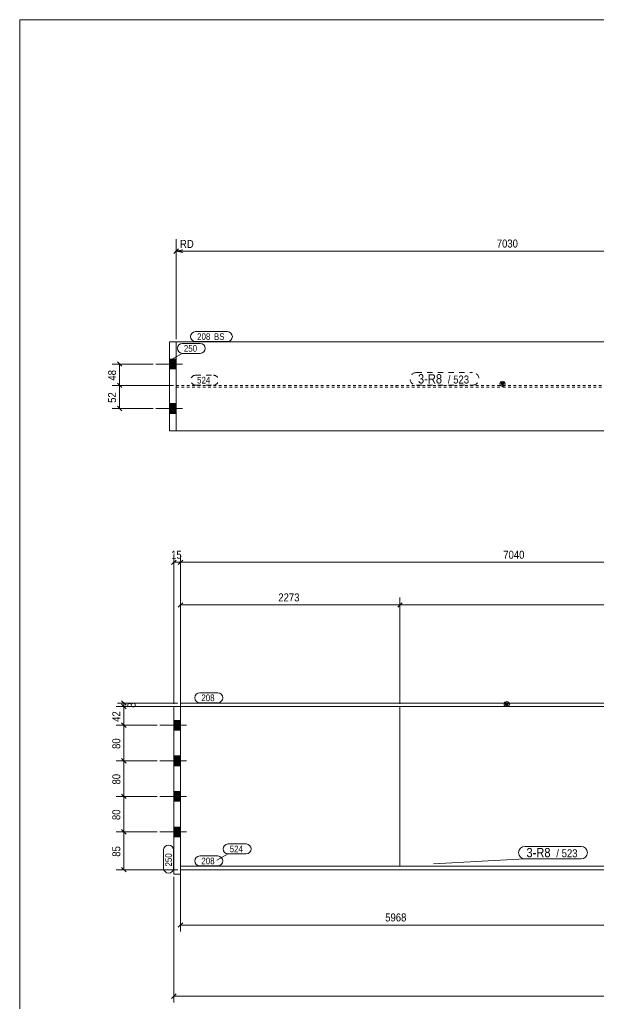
# Model space of a CAD drawing. Header units: millimetres. Extents: x 2 to 825, y 1 to 579.
# Drawn here: x 5 to 221.8, y 210.2 to 579 of the extents above; entities that cross this region are included whole.
import ezdxf

# ---------------------------------------------------------------- set-up
doc = ezdxf.new("R2010")
doc.units = ezdxf.units.MM
for name, pattern in [('XKITLINE00', [0]), ('XKITLINE01', [4, 1, -1, 1, -1]), ('XKITLINE02', [4, 2, -2])]:
    doc.linetypes.add(name, pattern=pattern)
for name, color, linetype, lineweight in [('Bolt', 3, 'Continuous', 0), ('Dimensions', 7, 'Continuous', 0), ('DrawingSheet', 5, 'Continuous', 0), ('Part', 2, 'Continuous', 0), ('PartMark', 7, 'Continuous', 0)]:
    doc.layers.add(name, color=color, linetype=linetype, lineweight=lineweight)
doc.styles.add('ARIAL', font='ARIAL.TTF')

# ---------------------------------------------------------------- blocks, each defined once
blk = doc.blocks.new('*A7')
at = {"layer": 'Bolt'}
for points in [[(65.21, 312.62), (62.71, 312.62), (62.71, 316.28), (65.21, 316.28)], [(65.21, 312.62), (62.71, 312.62), (62.71, 316.28), (65.21, 316.28)], [(65.21, 299.28), (62.71, 299.28), (62.71, 302.95), (65.21, 302.95)], [(65.21, 299.28), (62.71, 299.28), (62.71, 302.95), (65.21, 302.95)], [(65.21, 285.95), (62.71, 285.95), (62.71, 289.62), (65.21, 289.62)], [(65.21, 285.95), (62.71, 285.95), (62.71, 289.62), (65.21, 289.62)], [(65.21, 272.62), (62.71, 272.62), (62.71, 276.28), (65.21, 276.28)], [(65.21, 272.62), (62.71, 272.62), (62.71, 276.28), (65.21, 276.28)]]:
    blk.add_hatch(color=3, dxfattribs=at).paths.add_polyline_path(points, flags=17)
at = {"layer": 'Bolt', "color": 3, "linetype": 'XKITLINE00', "lineweight": 0}
for p, q in [((57.54, 314.45), (67.54, 314.45)), ((57.54, 314.45), (67.54, 314.45)), ((62.71, 316.28), (65.21, 316.28)), ((62.71, 316.28), (65.21, 316.28)), ((62.71, 312.62), (65.21, 312.62)), ((62.71, 312.62), (65.21, 312.62)), ((62.71, 302.95), (65.21, 302.95)), ((62.71, 302.95), (65.21, 302.95)), ((57.54, 301.12), (67.54, 301.12)), ((57.54, 301.12), (67.54, 301.12)), ((62.71, 299.28), (65.21, 299.28)), ((62.71, 299.28), (65.21, 299.28)), ((57.54, 287.78), (67.54, 287.78)), ((57.54, 287.78), (67.54, 287.78)), ((62.71, 289.62), (65.21, 289.62)), ((62.71, 289.62), (65.21, 289.62)), ((62.71, 285.95), (65.21, 285.95)), ((62.71, 285.95), (65.21, 285.95)), ((57.54, 274.45), (67.54, 274.45)), ((57.54, 274.45), (67.54, 274.45)), ((62.71, 276.28), (65.21, 276.28)), ((62.71, 276.28), (65.21, 276.28)), ((62.71, 272.62), (65.21, 272.62)), ((62.71, 272.62), (65.21, 272.62))]:
    blk.add_line(p, q, dxfattribs=at)
blk = doc.blocks.new('*A8')
at = {"layer": 'Part'}
blk.add_hatch(color=2, dxfattribs=at).paths.add_polyline_path([(186.68, 322.85), (188.28, 322.85), (187.48, 321.45)], flags=17)
at = {"layer": 'Part', "color": 2, "linetype": 'XKITLINE00', "lineweight": 0}
for p, q in [((147.47, 321.45), (147.47, 261.62)), ((187.48, 321.45), (186.68, 322.85)), ((186.68, 322.85), (188.28, 322.85)), ((188.28, 322.85), (187.48, 321.45)), ((417.77, 321.45), (417.77, 261.62))]:
    blk.add_line(p, q, dxfattribs=at)
at = {"layer": 'Part', "color": 7, "linetype": 'XKITLINE01', "lineweight": 0}
for p, q in [((147.47, 321.45), (187.47, 321.45)), ((187.57, 321.45), (267.57, 321.45)), ((267.67, 321.45), (377.67, 321.45)), ((377.77, 321.45), (417.77, 321.45)), ((147.47, 261.62), (187.47, 261.62)), ((187.57, 261.62), (267.57, 261.62)), ((267.67, 261.62), (377.67, 261.62)), ((377.77, 261.62), (417.77, 261.62))]:
    blk.add_line(p, q, dxfattribs=at)
at = {"layer": 'Part', "color": 2, "linetype": 'XKITLINE00', "lineweight": 0}
blk.add_circle((187.48, 322.35), 1, dxfattribs=at)
blk = doc.blocks.new('*A9')
at = {"layer": 'Part', "color": 2, "linetype": 'XKITLINE00', "lineweight": 0}
for p, q in [((107.37, 322.78), (65.21, 322.78)), ((65.21, 322.78), (65.21, 321.45)), ((107.37, 321.45), (65.21, 321.45)), ((187.47, 322.78), (107.47, 322.78)), ((187.47, 321.45), (107.47, 321.45)), ((227.57, 322.78), (187.57, 322.78)), ((227.57, 321.45), (187.57, 321.45)), ((227.57, 321.45), (227.57, 322.78))]:
    blk.add_line(p, q, dxfattribs=at)
blk = doc.blocks.new('*A19')
at = {"layer": 'Part', "color": 2, "linetype": 'XKITLINE00', "lineweight": 0}
for p, q in [((107.37, 261.62), (65.21, 261.62)), ((65.21, 261.62), (65.21, 260.28)), ((65.21, 260.28), (107.37, 260.28)), ((187.47, 261.62), (107.47, 261.62)), ((107.47, 260.28), (187.47, 260.28)), ((227.57, 261.62), (187.57, 261.62)), ((187.57, 260.28), (227.57, 260.28)), ((227.57, 260.28), (227.57, 261.62))]:
    blk.add_line(p, q, dxfattribs=at)
blk = doc.blocks.new('*A21')
at = {"layer": 'Part', "color": 7, "linetype": 'XKITLINE01', "lineweight": 0}
for p, q in [((65.21, 321.45), (65.21, 261.62)), ((65.21, 321.45), (107.37, 321.45)), ((107.47, 321.45), (147.47, 321.45)), ((65.21, 261.62), (107.37, 261.62)), ((107.47, 261.62), (147.47, 261.62))]:
    blk.add_line(p, q, dxfattribs=at)
at = {"layer": 'Part', "color": 2, "linetype": 'XKITLINE00', "lineweight": 0}
blk.add_line((147.47, 321.45), (147.47, 261.62), dxfattribs=at)
blk = doc.blocks.new('*A23')
at = {"layer": 'Part', "color": 2, "linetype": 'XKITLINE00', "lineweight": 0}
for p, q in [((62.71, 258.62), (62.71, 321.45)), ((62.71, 321.45), (65.21, 321.45)), ((65.21, 258.62), (65.21, 321.45)), ((62.71, 258.62), (65.21, 258.62))]:
    blk.add_line(p, q, dxfattribs=at)
blk = doc.blocks.new('*A27')
at = {"layer": 'Bolt'}
for points in [[(61.12, 451.72), (63.62, 451.72), (63.62, 448.05), (61.12, 448.05)], [(61.12, 451.72), (63.62, 451.72), (63.62, 448.05), (61.12, 448.05)], [(61.12, 451.72), (63.62, 451.72), (63.62, 448.05), (61.12, 448.05)], [(61.12, 451.72), (63.62, 451.72), (63.62, 448.05), (61.12, 448.05)], [(61.12, 435.05), (63.62, 435.05), (63.62, 431.38), (61.12, 431.38)], [(61.12, 435.05), (63.62, 435.05), (63.62, 431.38), (61.12, 431.38)], [(61.12, 435.05), (63.62, 435.05), (63.62, 431.38), (61.12, 431.38)], [(61.12, 435.05), (63.62, 435.05), (63.62, 431.38), (61.12, 431.38)]]:
    blk.add_hatch(color=3, dxfattribs=at).paths.add_polyline_path(points, flags=17)
at = {"layer": 'Bolt', "color": 3, "linetype": 'XKITLINE00', "lineweight": 0}
for p, q in [((61.12, 451.72), (63.62, 451.72)), ((61.12, 451.72), (63.62, 451.72)), ((61.12, 451.72), (63.62, 451.72)), ((61.12, 451.72), (63.62, 451.72)), ((55.95, 449.88), (65.95, 449.88)), ((55.95, 449.88), (65.95, 449.88)), ((55.95, 449.88), (65.95, 449.88)), ((55.95, 449.88), (65.95, 449.88)), ((61.12, 448.05), (63.62, 448.05)), ((61.12, 448.05), (63.62, 448.05)), ((61.12, 448.05), (63.62, 448.05)), ((61.12, 448.05), (63.62, 448.05)), ((55.95, 433.22), (65.95, 433.22)), ((55.95, 433.22), (65.95, 433.22)), ((55.95, 433.22), (65.95, 433.22)), ((55.95, 433.22), (65.95, 433.22)), ((61.12, 435.05), (63.62, 435.05)), ((61.12, 435.05), (63.62, 435.05)), ((61.12, 435.05), (63.62, 435.05)), ((61.12, 435.05), (63.62, 435.05)), ((61.12, 431.38), (63.62, 431.38)), ((61.12, 431.38), (63.62, 431.38)), ((61.12, 431.38), (63.62, 431.38)), ((61.12, 431.38), (63.62, 431.38))]:
    blk.add_line(p, q, dxfattribs=at)
blk = doc.blocks.new('*A28')
at = {"layer": 'Part'}
blk.add_hatch(color=2, dxfattribs=at).paths.add_polyline_path([(185.09, 442.95), (186.69, 442.95), (185.89, 441.55)], flags=17)
at = {"layer": 'Part', "color": 2, "linetype": 'XKITLINE00', "lineweight": 0}
for p, q in [((185.89, 441.55), (185.09, 442.95)), ((185.09, 442.95), (186.69, 442.95)), ((186.69, 442.95), (185.89, 441.55))]:
    blk.add_line(p, q, dxfattribs=at)
at = {"layer": 'Part', "color": 7, "linetype": 'XKITLINE01', "lineweight": 0}
for p, q in [((145.88, 441.22), (145.88, 441.88)), ((145.88, 441.88), (185.88, 441.88)), ((145.88, 441.22), (185.88, 441.22)), ((185.98, 441.88), (265.98, 441.88)), ((185.98, 441.22), (265.98, 441.22)), ((266.08, 441.88), (376.08, 441.88)), ((266.08, 441.22), (376.08, 441.22)), ((376.18, 441.88), (416.18, 441.88)), ((376.18, 441.22), (416.18, 441.22)), ((416.18, 441.22), (416.18, 441.88))]:
    blk.add_line(p, q, dxfattribs=at)
at = {"layer": 'Part', "color": 2, "linetype": 'XKITLINE00', "lineweight": 0}
blk.add_circle((185.89, 442.45), 1, dxfattribs=at)
blk = doc.blocks.new('*A29')
at = {"layer": 'Part', "color": 2, "linetype": 'XKITLINE00', "lineweight": 0}
for p, q in [((105.78, 458.22), (63.62, 458.22)), ((63.62, 458.22), (63.62, 424.88)), ((185.88, 458.22), (105.88, 458.22)), ((225.98, 458.22), (185.98, 458.22)), ((225.98, 424.88), (225.98, 458.22)), ((63.62, 424.88), (105.78, 424.88)), ((105.88, 424.88), (185.88, 424.88)), ((185.98, 424.88), (225.98, 424.88))]:
    blk.add_line(p, q, dxfattribs=at)
blk = doc.blocks.new('*A39')
at = {"layer": 'Part', "color": 7, "linetype": 'XKITLINE01', "lineweight": 0}
for p, q in [((105.78, 458.22), (63.62, 458.22)), ((63.62, 458.22), (63.62, 424.88)), ((185.88, 458.22), (105.88, 458.22)), ((225.98, 458.22), (185.98, 458.22)), ((225.98, 424.88), (225.98, 458.22)), ((63.62, 424.88), (105.78, 424.88)), ((105.88, 424.88), (185.88, 424.88)), ((185.98, 424.88), (225.98, 424.88))]:
    blk.add_line(p, q, dxfattribs=at)
blk = doc.blocks.new('*A41')
at = {"layer": 'Part', "color": 7, "linetype": 'XKITLINE01', "lineweight": 0}
for p, q in [((63.62, 441.22), (63.62, 441.88)), ((63.62, 441.88), (105.78, 441.88)), ((63.62, 441.22), (105.78, 441.22)), ((105.88, 441.88), (145.88, 441.88)), ((105.88, 441.22), (145.88, 441.22)), ((145.88, 441.22), (145.88, 441.88))]:
    blk.add_line(p, q, dxfattribs=at)
blk = doc.blocks.new('*A43')
at = {"layer": 'Part', "color": 2, "linetype": 'XKITLINE00', "lineweight": 0}
for p, q in [((61.12, 424.88), (61.12, 458.22)), ((61.12, 458.22), (63.62, 458.22)), ((63.62, 424.88), (61.12, 424.88))]:
    blk.add_line(p, q, dxfattribs=at)
at = {"layer": 'Part', "color": 7, "linetype": 'XKITLINE01', "lineweight": 0}
blk.add_line((63.62, 458.22), (63.62, 424.88), dxfattribs=at)
blk = doc.blocks.new('*A54')
at = {"layer": 'DrawingSheet', "color": 5, "linetype": 'XKITLINE00', "lineweight": 0}
for p, q in [((825, 579), (5, 579)), ((5, 579), (5, 5))]:
    blk.add_line(p, q, dxfattribs=at)
blk = doc.blocks.new('*A62')
at = {"layer": 'Dimensions', "color": 7, "linetype": 'XKITLINE00', "lineweight": 0}
for p, q in [((65.21, 259.28), (65.21, 237.13)), ((227.57, 259.28), (227.57, 237.13)), ((66.06, 240.38), (64.36, 238.68)), ((228.42, 240.38), (226.73, 238.68)), ((65.21, 239.53), (227.57, 239.53))]:
    blk.add_line(p, q, dxfattribs=at)
at = {"layer": 'Dimensions', "color": 3}
for p in [(65.21, 239.53), (227.57, 239.53)]:
    blk.add_point(p, dxfattribs=at)
at = {"layer": 'Dimensions', "color": 3, "style": 'ARIAL', "width": 0.85}
blk.add_text('5968', height=3, dxfattribs=at).set_placement((141.94, 240.88))
blk = doc.blocks.new('*A63')
at = {"layer": 'Dimensions', "color": 7, "linetype": 'XKITLINE00', "lineweight": 0}
for p, q in [((65.21, 322.45), (65.21, 362.38)), ((147.47, 322.45), (147.47, 362.38)), ((66.06, 360.38), (64.36, 358.68)), ((65.21, 359.53), (147.47, 359.53)), ((148.32, 360.38), (146.63, 358.68))]:
    blk.add_line(p, q, dxfattribs=at)
at = {"layer": 'Dimensions', "color": 3}
for p in [(65.21, 359.53), (147.47, 359.53)]:
    blk.add_point(p, dxfattribs=at)
at = {"layer": 'Dimensions', "color": 3, "style": 'ARIAL', "width": 0.85}
blk.add_text('2273', height=3, dxfattribs=at).set_placement((101.89, 360.88))
blk = doc.blocks.new('*A64')
at = {"layer": 'Dimensions', "color": 7, "linetype": 'XKITLINE00', "lineweight": 0}
for p, q in [((66.06, 376.38), (64.36, 374.68)), ((65.21, 322.45), (65.21, 378.38)), ((316.86, 376.38), (315.16, 374.68)), ((316.01, 348.12), (316.01, 378.38)), ((65.21, 375.53), (316.01, 375.53))]:
    blk.add_line(p, q, dxfattribs=at)
at = {"layer": 'Dimensions', "color": 3}
for p in [(65.21, 375.53), (316.01, 375.53)]:
    blk.add_point(p, dxfattribs=at)
at = {"layer": 'Dimensions', "color": 3, "style": 'ARIAL', "width": 0.85}
blk.add_text('7040', height=3, dxfattribs=at).set_placement((186.16, 376.88))
blk = doc.blocks.new('*A66')
at = {"layer": 'Dimensions', "color": 7, "linetype": 'XKITLINE00', "lineweight": 0}
for p, q in [((56.54, 274.45), (41.19, 274.45)), ((43.19, 275.3), (44.89, 273.6)), ((44.04, 260.28), (44.04, 274.45)), ((64.21, 260.28), (41.19, 260.28)), ((43.19, 261.13), (44.89, 259.43))]:
    blk.add_line(p, q, dxfattribs=at)
at = {"layer": 'Dimensions', "color": 3}
for p in [(44.04, 274.45), (44.04, 260.28)]:
    blk.add_point(p, dxfattribs=at)
at = {"layer": 'Dimensions', "color": 3, "style": 'ARIAL', "width": 0.85}
blk.add_text('85', height=3, rotation=90.0002, dxfattribs=at).set_placement((42.69, 265.14))
blk = doc.blocks.new('*A67')
at = {"layer": 'Dimensions', "color": 7, "linetype": 'XKITLINE00', "lineweight": 0}
for p, q in [((56.54, 287.78), (41.19, 287.78)), ((43.19, 288.63), (44.89, 286.93)), ((44.04, 274.45), (44.04, 287.78)), ((56.54, 274.45), (41.19, 274.45)), ((43.19, 275.3), (44.89, 273.6))]:
    blk.add_line(p, q, dxfattribs=at)
at = {"layer": 'Dimensions', "color": 3}
for p in [(44.04, 287.78), (44.04, 274.45)]:
    blk.add_point(p, dxfattribs=at)
at = {"layer": 'Dimensions', "color": 3, "style": 'ARIAL', "width": 0.85}
blk.add_text('80', height=3, rotation=90.0002, dxfattribs=at).set_placement((42.69, 278.89))
blk = doc.blocks.new('*A68')
at = {"layer": 'Dimensions', "color": 7, "linetype": 'XKITLINE00', "lineweight": 0}
for p, q in [((56.54, 301.12), (41.19, 301.12)), ((43.19, 301.96), (44.89, 300.27)), ((44.04, 287.78), (44.04, 301.12)), ((56.54, 287.78), (41.19, 287.78)), ((43.19, 288.63), (44.89, 286.93))]:
    blk.add_line(p, q, dxfattribs=at)
at = {"layer": 'Dimensions', "color": 3}
for p in [(44.04, 301.12), (44.04, 287.78)]:
    blk.add_point(p, dxfattribs=at)
at = {"layer": 'Dimensions', "color": 3, "style": 'ARIAL', "width": 0.85}
blk.add_text('80', height=3, rotation=90.0002, dxfattribs=at).set_placement((42.69, 292.22))
blk = doc.blocks.new('*A69')
at = {"layer": 'Dimensions', "color": 7, "linetype": 'XKITLINE00', "lineweight": 0}
for p, q in [((56.54, 314.45), (41.19, 314.45)), ((43.19, 315.3), (44.89, 313.6)), ((44.04, 301.12), (44.04, 314.45)), ((56.54, 301.12), (41.19, 301.12)), ((43.19, 301.96), (44.89, 300.27))]:
    blk.add_line(p, q, dxfattribs=at)
at = {"layer": 'Dimensions', "color": 3}
for p in [(44.04, 314.45), (44.04, 301.12)]:
    blk.add_point(p, dxfattribs=at)
at = {"layer": 'Dimensions', "color": 3, "style": 'ARIAL', "width": 0.85}
blk.add_text('80', height=3, rotation=90.0002, dxfattribs=at).set_placement((42.69, 305.56))
blk = doc.blocks.new('*A70')
at = {"layer": 'Dimensions', "color": 7, "linetype": 'XKITLINE00', "lineweight": 0}
for p, q in [((64.21, 321.45), (41.19, 321.45)), ((43.19, 322.3), (44.89, 320.6)), ((44.04, 314.45), (44.04, 321.45)), ((56.54, 314.45), (41.19, 314.45)), ((43.19, 315.3), (44.89, 313.6))]:
    blk.add_line(p, q, dxfattribs=at)
at = {"layer": 'Dimensions', "color": 3}
for p in [(44.04, 321.45), (44.04, 314.45)]:
    blk.add_point(p, dxfattribs=at)
at = {"layer": 'Dimensions', "color": 3, "style": 'ARIAL', "width": 0.85}
blk.add_text('42', height=3, rotation=90.0002, dxfattribs=at).set_placement((42.69, 315.72))
blk = doc.blocks.new('*A71')
at = {"layer": 'Dimensions', "color": 7, "linetype": 'XKITLINE00', "lineweight": 0}
for p, q in [((64.21, 322.78), (41.64, 322.78)), ((64.21, 321.45), (41.64, 321.45)), ((43.19, 323.63), (44.89, 321.93)), ((43.19, 322.3), (44.89, 320.6)), ((44.04, 321.45), (44.04, 322.78))]:
    blk.add_line(p, q, dxfattribs=at)
at = {"layer": 'Dimensions', "color": 3}
for p in [(44.04, 322.78), (44.04, 321.45)]:
    blk.add_point(p, dxfattribs=at)
at = {"layer": 'Dimensions', "color": 3, "style": 'ARIAL', "width": 0.85}
blk.add_text('8', height=3, rotation=90.0002, dxfattribs=at).set_placement((48.39, 321))
blk = doc.blocks.new('*A72')
at = {"layer": 'Dimensions', "color": 7, "linetype": 'XKITLINE00', "lineweight": 0}
for p, q in [((62.71, 257.62), (62.71, 210.45)), ((63.56, 213.7), (61.86, 212)), ((62.71, 212.85), (582.64, 212.85))]:
    blk.add_line(p, q, dxfattribs=at)
at = {"layer": 'Dimensions', "color": 3}
blk.add_point((62.71, 212.85), dxfattribs=at)
blk = doc.blocks.new('*A79')
at = {"layer": 'PartMark', "color": 7, "linetype": 'XKITLINE00', "lineweight": 0}
for p, q in [((72.46, 265.42), (79.22, 265.42)), ((72.46, 261.72), (79.22, 261.72))]:
    blk.add_line(p, q, dxfattribs=at)
for centre, start, end in [((72.46, 263.57), 90, 270), ((79.22, 263.57), 270, 90)]:
    blk.add_arc(centre, 1.85, start, end, dxfattribs=at)
at = {"layer": 'PartMark', "color": 3, "style": 'ARIAL', "width": 0.85}
blk.add_text('208', height=2.5, dxfattribs=at).set_placement((73.06, 262.32))
blk = doc.blocks.new('*A81')
at = {"layer": 'PartMark', "color": 7, "linetype": 'XKITLINE00', "lineweight": 0}
for p, q in [((83.07, 269.92), (89.84, 269.92)), ((78.83, 263.83), (83.07, 266.22)), ((83.07, 266.22), (89.84, 266.22))]:
    blk.add_line(p, q, dxfattribs=at)
for centre, start, end in [((83.07, 268.07), 90, 270), ((89.84, 268.07), 270, 90)]:
    blk.add_arc(centre, 1.85, start, end, dxfattribs=at)
at = {"layer": 'PartMark', "color": 3, "style": 'ARIAL', "width": 0.85}
blk.add_text('524', height=2.5, dxfattribs=at).set_placement((83.67, 266.82))
blk = doc.blocks.new('*A83')
at = {"layer": 'PartMark', "color": 7, "linetype": 'XKITLINE00', "lineweight": 0}
for p, q in [((58.91, 260.87), (58.91, 267.63)), ((62.61, 260.87), (62.61, 267.63))]:
    blk.add_line(p, q, dxfattribs=at)
for centre, start, end in [((60.76, 267.63), 0, 180), ((60.76, 260.87), 180, 0)]:
    blk.add_arc(centre, 1.85, start, end, dxfattribs=at)
at = {"layer": 'PartMark', "color": 3, "style": 'ARIAL', "width": 0.85}
blk.add_text('250', height=2.5, rotation=90.0002, dxfattribs=at).set_placement((62.01, 261.47))
blk = doc.blocks.new('*A89')
at = {"layer": 'PartMark', "color": 7, "linetype": 'XKITLINE00', "lineweight": 0}
for p, q in [((194.26, 269.03), (215.31, 269.03)), ((160.02, 262.44), (194.26, 264.33)), ((194.26, 264.33), (215.31, 264.33))]:
    blk.add_line(p, q, dxfattribs=at)
for centre, start, end in [((194.26, 266.68), 90, 270), ((215.31, 266.68), 270, 90)]:
    blk.add_arc(centre, 2.35, start, end, dxfattribs=at)
at = {"layer": 'PartMark', "color": 1, "style": 'ARIAL', "width": 0.85}
blk.add_text('3-R8', height=3.5, dxfattribs=at).set_placement((194.86, 264.93))
at = {"layer": 'PartMark', "color": 3, "style": 'ARIAL', "width": 0.85}
for s, p in [('/', (206.02, 264.93)), ('523', (208.04, 264.93))]:
    blk.add_text(s, height=3, dxfattribs=at).set_placement(p)
blk = doc.blocks.new('*A90')
at = {"layer": 'PartMark', "color": 7, "linetype": 'XKITLINE00', "lineweight": 0}
for p, q in [((72.46, 326.58), (79.22, 326.58)), ((72.46, 322.88), (79.22, 322.88))]:
    blk.add_line(p, q, dxfattribs=at)
for centre, start, end in [((72.46, 324.73), 90, 270), ((79.22, 324.73), 270, 90)]:
    blk.add_arc(centre, 1.85, start, end, dxfattribs=at)
at = {"layer": 'PartMark', "color": 3, "style": 'ARIAL', "width": 0.85}
blk.add_text('208', height=2.5, dxfattribs=at).set_placement((73.06, 323.48))
blk = doc.blocks.new('*A94')
at = {"layer": 'Dimensions', "color": 7, "linetype": 'XKITLINE00', "lineweight": 0}
for p, q in [((63.56, 376.38), (61.86, 374.68)), ((62.71, 322.45), (62.71, 378.38)), ((66.06, 376.38), (64.36, 374.68)), ((65.21, 322.45), (65.21, 378.38)), ((62.71, 375.53), (65.21, 375.53))]:
    blk.add_line(p, q, dxfattribs=at)
at = {"layer": 'Dimensions', "color": 3}
for p in [(62.71, 375.53), (65.21, 375.53)]:
    blk.add_point(p, dxfattribs=at)
at = {"layer": 'Dimensions', "color": 3, "style": 'ARIAL', "width": 0.85}
blk.add_text('15', height=3, dxfattribs=at).set_placement((61.73, 376.88))
blk = doc.blocks.new('*A100')
at = {"layer": 'Dimensions', "color": 7, "linetype": 'XKITLINE00', "lineweight": 0}
for p, q in [((147.47, 322.45), (147.47, 362.38)), ((417.77, 322.45), (417.77, 362.38)), ((148.32, 360.38), (146.63, 358.68)), ((147.47, 359.53), (417.77, 359.53)), ((418.62, 360.38), (416.93, 358.68))]:
    blk.add_line(p, q, dxfattribs=at)
at = {"layer": 'Dimensions', "color": 3}
for p in [(147.47, 359.53), (417.77, 359.53)]:
    blk.add_point(p, dxfattribs=at)
at = {"layer": 'Dimensions', "color": 3, "style": 'ARIAL', "width": 0.85}
blk.add_text('5990', height=3, dxfattribs=at).set_placement((278.17, 360.88))
blk = doc.blocks.new('*A113')
at = {"layer": 'Dimensions', "color": 7, "linetype": 'XKITLINE00', "lineweight": 0}
for p, q in [((63.62, 459.22), (63.62, 496.71)), ((63.62, 459.22), (63.62, 495.06)), ((312.75, 466.88), (312.75, 495.06)), ((64.47, 493.06), (62.77, 491.36)), ((66.12, 492.71), (63.62, 492.21)), ((63.62, 492.21), (312.75, 492.21)), ((66.12, 491.71), (63.62, 492.21)), ((70.84, 492.21), (63.62, 492.21)), ((313.6, 493.06), (311.9, 491.36))]:
    blk.add_line(p, q, dxfattribs=at)
at = {"layer": 'Dimensions', "color": 3}
for p in [(63.62, 492.21), (312.75, 492.21)]:
    blk.add_point(p, dxfattribs=at)
at = {"layer": 'Dimensions', "color": 7}
blk.add_point((63.62, 492.21), dxfattribs=at)
at = {"layer": 'Dimensions', "color": 3, "style": 'ARIAL', "width": 0.85}
for s, p in [('RD', (65.06, 493.41)), ('7030', (183.73, 493.56))]:
    blk.add_text(s, height=3, dxfattribs=at).set_placement(p)
blk.add_text('7030', height=3, rotation=90.0002, dxfattribs=at).set_placement((311.55, 482.01))
blk = doc.blocks.new('*A116')
at = {"layer": 'Dimensions', "color": 7, "linetype": 'XKITLINE00', "lineweight": 0}
for p, q in [((41.6, 442.73), (43.3, 441.03)), ((62.62, 441.88), (39.6, 441.88)), ((42.45, 433.22), (42.45, 441.88)), ((54.95, 433.22), (39.6, 433.22)), ((41.6, 434.07), (43.3, 432.37))]:
    blk.add_line(p, q, dxfattribs=at)
at = {"layer": 'Dimensions', "color": 3}
for p in [(42.45, 441.88), (42.45, 433.22)]:
    blk.add_point(p, dxfattribs=at)
at = {"layer": 'Dimensions', "color": 3, "style": 'ARIAL', "width": 0.85}
blk.add_text('52', height=3, rotation=90.0002, dxfattribs=at).set_placement((41.1, 435.32))
blk = doc.blocks.new('*A117')
at = {"layer": 'Dimensions', "color": 7, "linetype": 'XKITLINE00', "lineweight": 0}
for p, q in [((41.6, 450.73), (43.3, 449.03)), ((54.95, 449.88), (39.6, 449.88)), ((42.45, 441.88), (42.45, 449.88)), ((41.6, 442.73), (43.3, 441.03)), ((62.62, 441.88), (39.6, 441.88))]:
    blk.add_line(p, q, dxfattribs=at)
at = {"layer": 'Dimensions', "color": 3}
for p in [(42.45, 449.88), (42.45, 441.88)]:
    blk.add_point(p, dxfattribs=at)
at = {"layer": 'Dimensions', "color": 3, "style": 'ARIAL', "width": 0.85}
blk.add_text('48', height=3, rotation=90.0002, dxfattribs=at).set_placement((41.1, 443.66))
blk = doc.blocks.new('*A118')
at = {"layer": 'PartMark', "color": 7, "linetype": 'XKITLINE00', "lineweight": 0}
for p, q in [((65.91, 457.59), (72.67, 457.59)), ((61.67, 451.5), (65.91, 453.89)), ((65.91, 453.89), (72.67, 453.89))]:
    blk.add_line(p, q, dxfattribs=at)
for centre, start, end in [((65.91, 455.74), 90, 270), ((72.67, 455.74), 270, 90)]:
    blk.add_arc(centre, 1.85, start, end, dxfattribs=at)
at = {"layer": 'PartMark', "color": 3, "style": 'ARIAL', "width": 0.85}
blk.add_text('250', height=2.5, dxfattribs=at).set_placement((66.51, 454.49))
blk = doc.blocks.new('*A120')
at = {"layer": 'PartMark', "color": 7, "linetype": 'XKITLINE02', "lineweight": 0}
for p, q in [((70.87, 445.68), (77.63, 445.68)), ((70.87, 441.98), (77.63, 441.98))]:
    blk.add_line(p, q, dxfattribs=at)
for centre, start, end in [((70.87, 443.83), 90, 270), ((77.63, 443.83), 270, 90)]:
    blk.add_arc(centre, 1.85, start, end, dxfattribs=at)
at = {"layer": 'PartMark', "color": 3, "style": 'ARIAL', "width": 0.85}
blk.add_text('524', height=2.5, dxfattribs=at).set_placement((71.47, 442.58))
blk = doc.blocks.new('*A127')
at = {"layer": 'PartMark', "color": 7, "linetype": 'XKITLINE02', "lineweight": 0}
for p, q in [((153.63, 446.68), (174.69, 446.68)), ((153.63, 441.98), (174.69, 441.98))]:
    blk.add_line(p, q, dxfattribs=at)
for centre, start, end in [((153.63, 444.33), 90, 270), ((174.69, 444.33), 270, 90)]:
    blk.add_arc(centre, 2.35, start, end, dxfattribs=at)
at = {"layer": 'PartMark', "color": 1, "style": 'ARIAL', "width": 0.85}
blk.add_text('3-R8', height=3.5, dxfattribs=at).set_placement((154.23, 442.58))
at = {"layer": 'PartMark', "color": 3, "style": 'ARIAL', "width": 0.85}
for s, p in [('/', (165.4, 442.58)), ('523', (167.41, 442.58))]:
    blk.add_text(s, height=3, dxfattribs=at).set_placement(p)
blk = doc.blocks.new('*A130')
at = {"layer": 'PartMark', "color": 7, "linetype": 'XKITLINE00', "lineweight": 0}
for p, q in [((70.87, 462.02), (82.83, 462.02)), ((70.87, 458.32), (82.83, 458.32))]:
    blk.add_line(p, q, dxfattribs=at)
for centre, start, end in [((70.87, 460.17), 90, 270), ((82.83, 460.17), 270, 90)]:
    blk.add_arc(centre, 1.85, start, end, dxfattribs=at)
at = {"layer": 'PartMark', "color": 3, "style": 'ARIAL', "width": 0.85}
for s, p in [('208', (71.47, 458.92)), ('BS', (77.78, 458.92))]:
    blk.add_text(s, height=2.5, dxfattribs=at).set_placement(p)

msp = doc.modelspace()

# ---------------------------------------------------------------- block references
at = {"lineweight": 0}
for name in ['*A54', '*A113', '*A130', '*A43', '*A118', '*A29', '*A39', '*A117', '*A27', '*A127', '*A116', '*A120', '*A41', '*A64', '*A94', '*A63', '*A100', '*A90', '*A70', '*A71', '*A23', '*A9', '*A21', '*A69', '*A7', '*A68', '*A67', '*A66', '*A83', '*A81', '*A89', '*A79', '*A62', '*A19', '*A72']:
    msp.add_blockref(name, (0, 0), dxfattribs=at)
at = {"layer": 'Part', "lineweight": 0}
for name in ['*A28', '*A8']:
    msp.add_blockref(name, (0, 0), dxfattribs=at)

doc.saveas('drawing.dxf')
